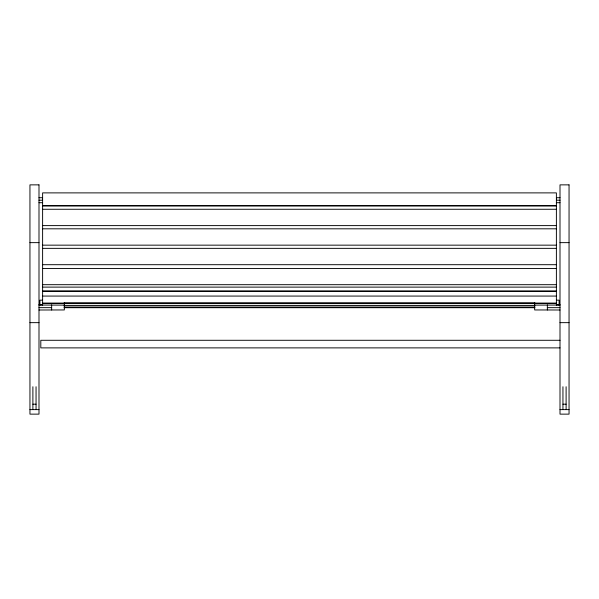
<?xml version="1.0" encoding="UTF-8"?>
<svg xmlns="http://www.w3.org/2000/svg" width="599" height="599" viewBox="0 0 599 599"><rect width="100%" height="100%" fill="white"/><g stroke="black" fill="none" stroke-linecap="round" stroke-linejoin="round"><path stroke-width="0.9" d="M38.995 197.73L42.611 197.722M556.389 197.73L560.005 197.722M38.995 200.208L42.611 200.208M556.389 200.208L560.005 200.208M38.995 202.702L42.611 202.702M556.389 202.702L560.005 202.702M42.611 205.562L556.389 205.562M42.611 206.019L556.389 206.019M42.611 209.268L556.389 209.268M42.611 225.613L556.389 225.613M42.611 228.811L556.389 228.811M29.95 242.64L38.995 242.64M560.005 242.64L569.05 242.64M42.611 245.156L556.389 245.156M42.611 248.353L556.389 248.353M42.611 264.698L556.389 264.698M42.611 268.554L556.389 268.554M42.611 284.69L556.389 284.69M42.611 287.116L556.389 287.116M42.611 296.071L556.389 296.071M42.611 300.159L39.901 300.159L39.901 305.146M556.389 300.159L559.099 300.159L559.099 305.146M64.138 302.989L534.862 302.989M42.611 303.199L556.389 303.199M42.611 303.326L64.325 303.326M534.675 303.326L556.389 303.326M64.138 303.611L534.862 303.611M38.995 304.801L42.611 304.801M556.389 304.801L560.005 304.801M38.995 305.048L64.325 305.123M534.675 305.123L560.005 305.048M64.138 305.445L534.862 305.445M64.138 307.04L534.862 307.04M38.995 307.654L51.656 307.654M547.344 307.654L560.005 307.654M64.138 307.691L534.862 307.691M38.995 310.005L64.325 309.953L64.325 302.69M560.005 310.005L534.675 309.953L534.675 302.69M29.95 322.651L38.995 322.651M560.005 322.651L569.05 322.651M560.005 340.284L40.807 340.284L40.807 347.884L560.005 347.884M32.893 404.183L36.052 404.183M562.948 404.183L566.107 404.183M29.95 409.611L38.995 409.611M560.005 409.611L569.05 409.611M566.107 386.737L566.107 409.611M562.948 386.737L562.948 409.611M556.389 305.415L556.389 192.885L42.611 192.885L42.611 305.415M547.344 304.801L547.344 310.005M51.656 304.801L51.656 310.005M36.052 386.737L36.052 409.611M32.893 386.737L32.893 409.611M38.995 184.866L29.95 184.866L29.95 414.134L38.995 414.134L38.995 184.866M569.05 184.866L560.005 184.866L560.005 414.134L569.05 414.134L569.05 184.866M556.389 291.151L42.611 291.151L556.389 291.204"/></g></svg>
